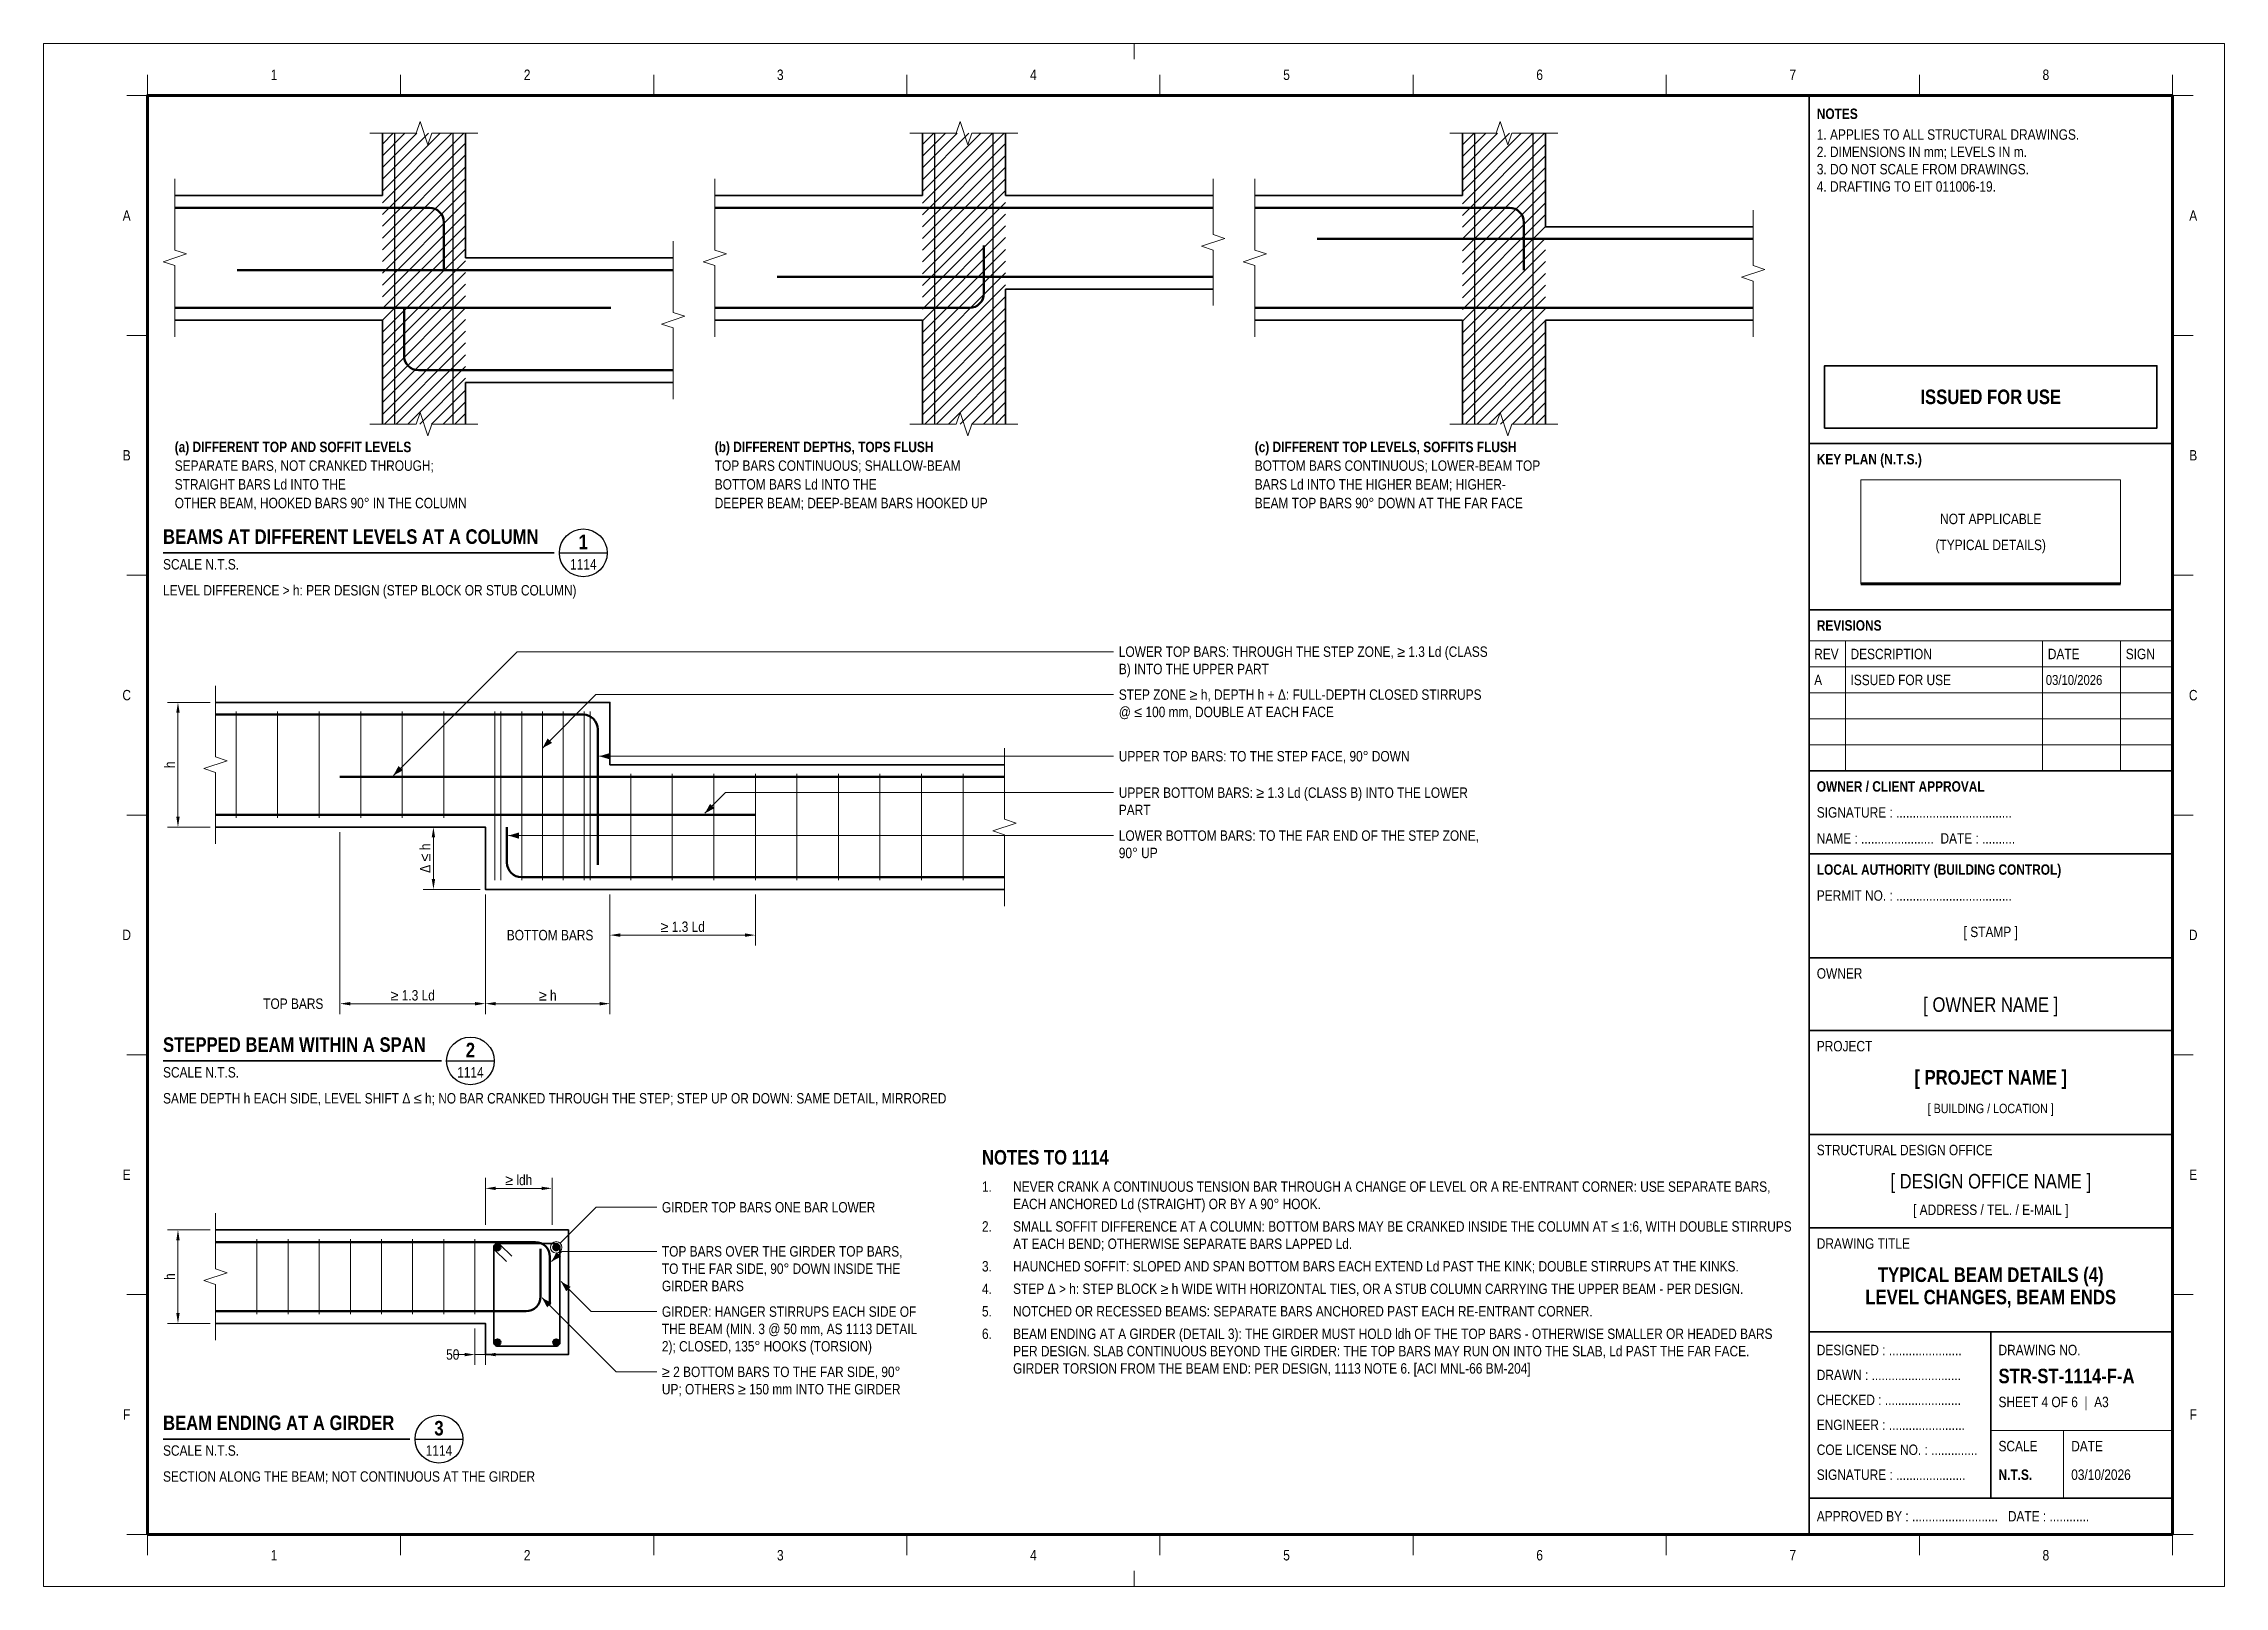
# Paper-space layout '1114' of a CAD drawing. Header units: millimetres. Extents: x 0 to 420, y 0 to 297.
# The model-space entities are those that its viewports show. They can reach past a viewport. Long polylines and large blocks are cut down to what shows.
import ezdxf
from ezdxf.enums import TextEntityAlignment as Align

# ---------------------------------------------------------------- set-up
doc = ezdxf.new("R2010")
doc.units = ezdxf.units.MM
doc.header["$LTSCALE"] = 3.75
doc.linetypes.add('HIDDEN', pattern=[9.525, 6.35, -3.175])
for name, color, linetype, lineweight in [('S-ANNO', 3, 'Continuous', 18), ('S-BREAK', 8, 'Continuous', 18), ('S-CONC', 4, 'Continuous', 35), ('S-DET', 7, 'Continuous', 18), ('S-DIMS', 2, 'Continuous', 18), ('S-FRAME', 10, 'Continuous', 70), ('S-HATCH', 9, 'Continuous', 13), ('S-REBR', 1, 'Continuous', 50), ('S-REBR-NF', 252, 'Continuous', 25), ('S-REBR-SEC', 30, 'Continuous', 35), ('S-STIR-ELEV', 8, 'HIDDEN', 18), ('S-SYMB', 6, 'Continuous', 25), ('S-TEXT', 7, 'Continuous', 18), ('S-TITLE', 4, 'Continuous', 35), ('S-TTLB', 4, 'Continuous', 35), ('S-TTLB-THIN', 8, 'Continuous', 18), ('S-ZONE', 8, 'Continuous', 18)]:
    doc.layers.add(name, color=color, linetype=linetype, lineweight=lineweight)
for name, color, linetype, lineweight, plot in [('S-SHEET', 9, 'Continuous', 13, False), ('S-TB-AREA', 9, 'Continuous', 13, False), ('S-VPORT', 9, 'Continuous', 13, False)]:
    doc.layers.add(name, color=color, linetype=linetype, lineweight=lineweight, plot=plot)
doc.styles.add('AN', font='ARIALN_0.TTF')
doc.styles.add('ANB', font='ARIALNB_0.TTF')
doc.dimstyles.new('EIT-25', dxfattribs={"dimscale": 25, "dimtxt": 2, "dimasz": 2, "dimexe": 2, "dimexo": 1, "dimgap": 0.6, "dimtad": 1, "dimdec": 0, "dimtxsty": 'AN', "dimcen": 2.5, "dimclrd": 2, "dimclre": 8, "dimclrt": 7, "dimazin": 3, "dimtfac": 1, "dimtmove": 1, "dimatfit": 3, "dimlwd": -1, "dimlwe": -1, "dimarcsym": 0})

# ---------------------------------------------------------------- blocks, each defined once
blk = doc.blocks.new('TB-A3-NRW')
at = {"layer": 'S-FRAME', "flags": 128}
blk.add_lwpolyline([(20, 10), (410, 10), (410, 287), (20, 287)], close=True, dxfattribs=at)
blk.add_lwpolyline([(350, 193), (400, 193)], dxfattribs=at)
at = {"layer": 'S-SHEET', "flags": 128}
blk.add_lwpolyline([(0, 0), (420, 0), (420, 297), (0, 297)], close=True, dxfattribs=at)
at = {"layer": 'S-TB-AREA', "flags": 128}
blk.add_lwpolyline([(20, 10), (340, 10), (340, 287), (20, 287)], close=True, dxfattribs=at)
at = {"layer": 'S-TITLE', "flags": 128}
blk.add_lwpolyline([(343, 223), (407, 223), (407, 235), (343, 235)], close=True, dxfattribs=at)
at = {"layer": 'S-TTLB'}
for p, q in [((340, 10), (340, 287)), ((340, 220), (410, 220)), ((340, 188), (410, 188)), ((340, 157), (410, 157)), ((340, 157), (410, 157)), ((340, 141), (410, 141)), ((340, 121), (410, 121)), ((340, 107), (410, 107)), ((340, 87), (410, 87)), ((340, 69), (410, 69)), ((340, 49), (410, 49)), ((375, 17), (375, 49)), ((340, 17), (410, 17))]:
    blk.add_line(p, q, dxfattribs=at)
at = {"layer": 'S-TTLB-THIN'}
for p, q in [((340, 182), (410, 182)), ((347, 157), (347, 182)), ((385, 157), (385, 182)), ((400, 157), (400, 182)), ((340, 177), (410, 177)), ((340, 172), (410, 172)), ((340, 167), (410, 167)), ((340, 162), (410, 162)), ((375, 30), (410, 30)), ((389, 17), (389, 30))]:
    blk.add_line(p, q, dxfattribs=at)
at = {"layer": 'S-TTLB-THIN', "flags": 128}
blk.add_lwpolyline([(350, 193), (400, 193), (400, 213), (350, 213)], close=True, dxfattribs=at)
at = {"layer": 'S-ZONE'}
for p, q in [((210, 297), (210, 294)), ((20, 287), (20, 291)), ((68.75, 287), (68.75, 291)), ((117.5, 287), (117.5, 291)), ((166.25, 287), (166.25, 291)), ((215, 287), (215, 291)), ((263.75, 287), (263.75, 291)), ((312.5, 287), (312.5, 291)), ((361.25, 287), (361.25, 291)), ((410, 287), (410, 291)), ((16, 287), (20, 287)), ((410, 287), (414, 287)), ((16, 240.83), (20, 240.83)), ((410, 240.83), (414, 240.83)), ((16, 194.67), (20, 194.67)), ((410, 194.67), (414, 194.67)), ((16, 148.5), (20, 148.5)), ((410, 148.5), (414, 148.5)), ((16, 102.33), (20, 102.33)), ((410, 102.33), (414, 102.33)), ((16, 56.17), (20, 56.17)), ((410, 56.17), (414, 56.17)), ((16, 10), (20, 10)), ((20, 10), (20, 6)), ((68.75, 10), (68.75, 6)), ((117.5, 10), (117.5, 6)), ((166.25, 10), (166.25, 6)), ((215, 10), (215, 6)), ((263.75, 10), (263.75, 6)), ((312.5, 10), (312.5, 6)), ((361.25, 10), (361.25, 6)), ((410, 10), (410, 6)), ((410, 10), (414, 10)), ((210, 0), (210, 3))]:
    blk.add_line(p, q, dxfattribs=at)
at = {"layer": 'S-TEXT'}
for s, style, p in [('NOTES', 'ANB', (341.5, 283.5)), ('KEY PLAN (N.T.S.)', 'ANB', (341.5, 217)), ('REVISIONS', 'ANB', (341.5, 185)), ('REV', 'AN', (341, 179.5)), ('DESCRIPTION', 'AN', (348, 179.5)), ('DATE', 'AN', (386, 179.5)), ('SIGN', 'AN', (401, 179.5)), ('OWNER / CLIENT APPROVAL', 'ANB', (341.5, 154)), ('SIGNATURE : ...................................', 'AN', (341.5, 149)), ('NAME : ......................  DATE : ..........', 'AN', (341.5, 144)), ('LOCAL AUTHORITY (BUILDING CONTROL)', 'ANB', (341.5, 138)), ('PERMIT NO. : ...................................', 'AN', (341.5, 133)), ('OWNER', 'AN', (341.5, 118)), ('PROJECT', 'AN', (341.5, 104)), ('STRUCTURAL DESIGN OFFICE', 'AN', (341.5, 84)), ('DRAWING TITLE', 'AN', (341.5, 66)), ('DESIGNED : ......................', 'AN', (341.5, 45.5)), ('DRAWING NO.', 'AN', (376.5, 45.5)), ('DRAWN : ...........................', 'AN', (341.5, 40.7)), ('CHECKED : .......................', 'AN', (341.5, 35.9)), ('ENGINEER : .......................', 'AN', (341.5, 31.1)), ('COE LICENSE NO. : ..............', 'AN', (341.5, 26.3)), ('SCALE', 'AN', (376.5, 27)), ('DATE', 'AN', (390.5, 27)), ('SIGNATURE : .....................', 'AN', (341.5, 21.5)), ('APPROVED BY : ..........................   DATE : ............', 'AN', (341.5, 13.5))]:
    blk.add_text(s, height=2, dxfattribs=dict(at, style=style)).set_placement(p, align=Align.MIDDLE_LEFT)
at = {"layer": 'S-TEXT', "style": 'AN'}
blk.add_text('[ STAMP ]', height=2, dxfattribs=at).set_placement((375, 126), align=Align.MIDDLE_CENTER)
at = {"layer": 'S-TEXT', "insert": (341.5, 280.5), "char_height": 2, "width": 67, "attachment_point": 1, "style": 'AN'}
blk.add_mtext('1. APPLIES TO ALL STRUCTURAL DRAWINGS.\\P2. DIMENSIONS IN mm; LEVELS IN m.\\P3. DO NOT SCALE FROM DRAWINGS.\\P4. DRAFTING TO EIT 011006-19.', dxfattribs=at)
at = {"layer": 'S-TEXT'}
for tag, height, style, p in [('STATUS_1', 2.8, 'ANB', (375, 231.2)), ('STATUS_2', 2.8, 'ANB', (375, 226.8)), ('KEYPLAN_1', 2, 'AN', (375, 205.5)), ('KEYPLAN_2', 2, 'AN', (375, 200.5)), ('OWNER', 2.8, 'AN', (375, 112)), ('PROJECT', 2.8, 'ANB', (375, 98)), ('LOCATION', 1.8, 'AN', (375, 92)), ('OFFICE', 2.8, 'AN', (375, 78)), ('OFFICE_ADDR', 2, 'AN', (375, 72.5)), ('TITLE_1', 2.8, 'ANB', (375, 60)), ('TITLE_2', 2.8, 'ANB', (375, 55.7)), ('TITLE_3', 2.8, 'ANB', (375, 51.4))]:
    blk.add_attdef(tag, text='', height=height, dxfattribs=dict(at, style=style)).set_placement(p, align=Align.MIDDLE_CENTER)
for tag, height, style, p in [('REV_1', 2, 'AN', (341, 174.5)), ('REV_1_DESC', 2, 'AN', (348, 174.5)), ('REV_1_DATE', 1.9, 'AN', (385.6, 174.5)), ('REV_2', 2, 'AN', (341, 169.5)), ('REV_2_DESC', 2, 'AN', (348, 169.5)), ('REV_2_DATE', 1.9, 'AN', (385.6, 169.5)), ('REV_3', 2, 'AN', (341, 164.5)), ('REV_3_DESC', 2, 'AN', (348, 164.5)), ('REV_3_DATE', 1.9, 'AN', (385.6, 164.5)), ('REV_4', 2, 'AN', (341, 159.5)), ('REV_4_DESC', 2, 'AN', (348, 159.5)), ('REV_4_DATE', 1.9, 'AN', (385.6, 159.5)), ('DWG_NO', 2.8, 'ANB', (376.5, 40.5)), ('SHEET', 2, 'AN', (376.5, 35.5)), ('SCALE', 2, 'ANB', (376.5, 21.5)), ('DATE', 2, 'AN', (390.5, 21.5))]:
    blk.add_attdef(tag, text='', height=height, dxfattribs=dict(at, style=style)).set_placement(p, align=Align.MIDDLE_LEFT)
at = {"layer": 'S-ZONE', "style": 'AN'}
for s, p in [('1', (44.38, 291)), ('2', (93.12, 291)), ('3', (141.88, 291)), ('4', (190.62, 291)), ('5', (239.38, 291)), ('6', (288.12, 291)), ('7', (336.88, 291)), ('8', (385.62, 291)), ('A', (16, 263.92)), ('A', (414, 263.92)), ('B', (16, 217.75)), ('B', (414, 217.75)), ('C', (16, 171.58)), ('C', (414, 171.58)), ('D', (16, 125.42)), ('D', (414, 125.42)), ('E', (16, 79.25)), ('E', (414, 79.25)), ('F', (16, 33.08)), ('F', (414, 33.08)), ('1', (44.38, 6)), ('2', (93.12, 6)), ('3', (141.88, 6)), ('4', (190.62, 6)), ('5', (239.38, 6)), ('6', (288.12, 6)), ('7', (336.88, 6)), ('8', (385.62, 6))]:
    blk.add_text(s, height=2, dxfattribs=at).set_placement(p, align=Align.MIDDLE_CENTER)
blk = doc.blocks.new('DET-1114-1', base_point=(-1056.25, -56920))
at = {"layer": 'S-HATCH'}
h = blk.add_hatch(dxfattribs=at)
h.set_pattern_fill('ANSI31', color=256, scale=12.59843)
h.paths.add_polyline_path([(0, -56500), (400, -56500), (400, -55100), (0, -55100)])
h = blk.add_hatch(dxfattribs=at)
h.set_pattern_fill('ANSI31', color=256, scale=12.59843)
h.paths.add_polyline_path([(2600, -56500), (3000, -56500), (3000, -55100), (2600, -55100)])
h = blk.add_hatch(dxfattribs=at)
h.set_pattern_fill('ANSI31', color=256, scale=12.59843)
h.paths.add_polyline_path([(5200, -56500), (5600, -56500), (5600, -55100), (5200, -55100)])
at = {"layer": 'S-BREAK', "flags": 128}
for points in [[(-60, -55100), (162.5, -55100), (181.25, -55043.75), (218.75, -55156.25), (237.5, -55100), (460, -55100)], [(2540, -55100), (2762.5, -55100), (2781.25, -55043.75), (2818.75, -55156.25), (2837.5, -55100), (3060, -55100)], [(5140, -55100), (5362.5, -55100), (5381.25, -55043.75), (5418.75, -55156.25), (5437.5, -55100), (5660, -55100)], [(-1000, -56080), (-1000, -55737.5), (-1056.25, -55718.75), (-943.75, -55681.25), (-1000, -55662.5), (-1000, -55320)], [(1600, -56080), (1600, -55737.5), (1543.75, -55718.75), (1656.25, -55681.25), (1600, -55662.5), (1600, -55320)], [(4000, -55930), (4000, -55662.5), (3943.75, -55643.75), (4056.25, -55606.25), (4000, -55587.5), (4000, -55320)], [(4200, -56080), (4200, -55737.5), (4143.75, -55718.75), (4256.25, -55681.25), (4200, -55662.5), (4200, -55320)], [(6600, -56080), (6600, -55812.5), (6543.75, -55793.75), (6656.25, -55756.25), (6600, -55737.5), (6600, -55470)], [(1400, -56380), (1400, -56037.5), (1343.75, -56018.75), (1456.25, -55981.25), (1400, -55962.5), (1400, -55620)], [(-60, -56500), (162.5, -56500), (181.25, -56443.75), (218.75, -56556.25), (237.5, -56500), (460, -56500)], [(2540, -56500), (2762.5, -56500), (2781.25, -56443.75), (2818.75, -56556.25), (2837.5, -56500), (3060, -56500)], [(5140, -56500), (5362.5, -56500), (5381.25, -56443.75), (5418.75, -56556.25), (5437.5, -56500), (5660, -56500)]]:
    blk.add_lwpolyline(points, dxfattribs=at)
at = {"layer": 'S-CONC'}
for p, q in [((0, -55400), (0, -55100)), ((400, -55700), (400, -55100)), ((2600, -55400), (2600, -55100)), ((3000, -55400), (3000, -55100)), ((5200, -55400), (5200, -55100)), ((5600, -55550), (5600, -55100)), ((-1000, -55400), (0, -55400)), ((1600, -55400), (2600, -55400)), ((3000, -55400), (4000, -55400)), ((4200, -55400), (5200, -55400)), ((5600, -55550), (6600, -55550)), ((400, -55700), (1400, -55700)), ((3000, -56500), (3000, -55850)), ((3000, -55850), (4000, -55850)), ((-1000, -56000), (0, -56000)), ((0, -56500), (0, -56000)), ((1600, -56000), (2600, -56000)), ((2600, -56500), (2600, -56000)), ((4200, -56000), (5200, -56000)), ((5200, -56500), (5200, -56000)), ((5600, -56500), (5600, -56000)), ((5600, -56000), (6600, -56000)), ((400, -56500), (400, -56300)), ((400, -56300), (1400, -56300))]:
    blk.add_line(p, q, dxfattribs=at)
at = {"layer": 'S-REBR', "flags": 128}
for points in [[(-1000, -55459), (226, -55459, -0.41421356), (296, -55529), (296, -55759)], [(4200, -55459), (5426, -55459, -0.41421356), (5496, -55529), (5496, -55759)], [(1600, -55941), (2826, -55941, 0.41421356), (2896, -55871), (2896, -55641)], [(1400, -56241), (174, -56241, -0.41421356), (104, -56171), (104, -55941)]]:
    blk.add_lwpolyline(points, format="xyb", dxfattribs=at)
for points in [[(1600, -55459), (4000, -55459)], [(6600, -55609), (4500, -55609)], [(1400, -55759), (-700, -55759)], [(4000, -55791), (1900, -55791)], [(-1000, -55941), (1100, -55941)], [(4200, -55941), (6600, -55941)]]:
    blk.add_lwpolyline(points, dxfattribs=at)
at = {"layer": 'S-REBR-NF', "flags": 128}
for points in [[(59, -56500), (59, -55100)], [(341, -56500), (341, -55100)], [(2659, -56500), (2659, -55100)], [(2941, -56500), (2941, -55100)], [(5259, -56500), (5259, -55100)], [(5541, -56500), (5541, -55100)]]:
    blk.add_lwpolyline(points, dxfattribs=at)
at = {"layer": 'S-TEXT'}
for s, style, p in [('(a) DIFFERENT TOP AND SOFFIT LEVELS', 'ANB', (-1000, -56650)), ('(b) DIFFERENT DEPTHS, TOPS FLUSH', 'ANB', (1600, -56650)), ('(c) DIFFERENT TOP LEVELS, SOFFITS FLUSH', 'ANB', (4200, -56650)), ('SEPARATE BARS, NOT CRANKED THROUGH;', 'AN', (-1000, -56740)), ('TOP BARS CONTINUOUS; SHALLOW-BEAM', 'AN', (1600, -56740)), ('BOTTOM BARS CONTINUOUS; LOWER-BEAM TOP', 'AN', (4200, -56740)), ('STRAIGHT BARS Ld INTO THE', 'AN', (-1000, -56830)), ('BOTTOM BARS Ld INTO THE', 'AN', (1600, -56830)), ('BARS Ld INTO THE HIGHER BEAM; HIGHER-', 'AN', (4200, -56830)), ('OTHER BEAM, HOOKED BARS 90° IN THE COLUMN', 'AN', (-1000, -56920)), ('DEEPER BEAM; DEEP-BEAM BARS HOOKED UP', 'AN', (1600, -56920)), ('BEAM TOP BARS 90° DOWN AT THE FAR FACE', 'AN', (4200, -56920))]:
    blk.add_text(s, height=50, dxfattribs=dict(at, style=style)).set_placement(p, align=Align.BOTTOM_LEFT)
blk = doc.blocks.new('VT-1114-1', base_point=(23, 190.19))
at = {"layer": 'S-SYMB'}
blk.add_line((99.34, 198.95), (108.54, 198.95), dxfattribs=at)
blk.add_circle((103.94, 198.95), 4.6, dxfattribs=at)
at = {"layer": 'S-TITLE'}
blk.add_line((23, 198.95), (98.34, 198.95), dxfattribs=at)
at = {"layer": 'S-TEXT'}
for s, height, style, p in [('1', 2.8, 'ANB', (103.94, 201.05)), ('1114', 2, 'AN', (103.94, 196.75))]:
    blk.add_text(s, height=height, dxfattribs=dict(at, style=style)).set_placement(p, align=Align.MIDDLE_CENTER)
at = {"layer": 'S-TEXT', "style": 'AN'}
for s, p in [('SCALE N.T.S.', (23, 197.75)), ('LEVEL DIFFERENCE > h: PER DESIGN (STEP BLOCK OR STUB COLUMN)', (23, 192.75))]:
    blk.add_text(s, height=2, dxfattribs=at).set_placement(p, align=Align.TOP_LEFT)
at = {"layer": 'S-TITLE', "style": 'ANB'}
blk.add_text('BEAMS AT DIFFERENT LEVELS AT A COLUMN', height=2.8, dxfattribs=at).set_placement((23, 199.85), align=Align.BOTTOM_LEFT)
blk = doc.blocks.new('VT-1114-2', base_point=(23, 92.41))
at = {"layer": 'S-SYMB'}
blk.add_line((77.6, 101.17), (86.8, 101.17), dxfattribs=at)
blk.add_circle((82.2, 101.17), 4.6, dxfattribs=at)
at = {"layer": 'S-TITLE'}
blk.add_line((23, 101.17), (76.6, 101.17), dxfattribs=at)
at = {"layer": 'S-TEXT'}
for s, height, style, p in [('2', 2.8, 'ANB', (82.2, 103.27)), ('1114', 2, 'AN', (82.2, 98.97))]:
    blk.add_text(s, height=height, dxfattribs=dict(at, style=style)).set_placement(p, align=Align.MIDDLE_CENTER)
at = {"layer": 'S-TEXT', "style": 'AN'}
for s, p in [('SCALE N.T.S.', (23, 99.97)), ('SAME DEPTH h EACH SIDE, LEVEL SHIFT Δ ≤ h; NO BAR CRANKED THROUGH THE STEP; STEP UP OR DOWN: SAME DETAIL, MIRRORED', (23, 94.97))]:
    blk.add_text(s, height=2, dxfattribs=at).set_placement(p, align=Align.TOP_LEFT)
at = {"layer": 'S-TITLE', "style": 'ANB'}
blk.add_text('STEPPED BEAM WITHIN A SPAN', height=2.8, dxfattribs=at).set_placement((23, 102.07), align=Align.BOTTOM_LEFT)
blk = doc.blocks.new('VT-1114-3', base_point=(23, 19.6))
at = {"layer": 'S-SYMB'}
blk.add_line((71.54, 28.35), (80.74, 28.35), dxfattribs=at)
blk.add_circle((76.14, 28.35), 4.6, dxfattribs=at)
at = {"layer": 'S-TITLE'}
blk.add_line((23, 28.35), (70.54, 28.35), dxfattribs=at)
at = {"layer": 'S-TEXT'}
for s, height, style, p in [('3', 2.8, 'ANB', (76.14, 30.45)), ('1114', 2, 'AN', (76.14, 26.15))]:
    blk.add_text(s, height=height, dxfattribs=dict(at, style=style)).set_placement(p, align=Align.MIDDLE_CENTER)
at = {"layer": 'S-TEXT', "style": 'AN'}
for s, p in [('SCALE N.T.S.', (23, 27.15)), ('SECTION ALONG THE BEAM; NOT CONTINUOUS AT THE GIRDER', (23, 22.15))]:
    blk.add_text(s, height=2, dxfattribs=at).set_placement(p, align=Align.TOP_LEFT)
at = {"layer": 'S-TITLE', "style": 'ANB'}
blk.add_text('BEAM ENDING AT A GIRDER', height=2.8, dxfattribs=at).set_placement((23, 29.25), align=Align.BOTTOM_LEFT)
blk = doc.blocks.new('NOTES-1114-1', base_point=(180.73, 40.37))
at = {"layer": 'S-TEXT', "style": 'AN'}
for s, p in [('1.', (180.73, 75.37)), ('NEVER CRANK A CONTINUOUS TENSION BAR THROUGH A CHANGE OF LEVEL OR A RE-ENTRANT CORNER: USE SEPARATE BARS,', (186.73, 75.37)), ('EACH ANCHORED Ld (STRAIGHT) OR BY A 90° HOOK.', (186.73, 72.03)), ('2.', (180.73, 67.7)), ('SMALL SOFFIT DIFFERENCE AT A COLUMN: BOTTOM BARS MAY BE CRANKED INSIDE THE COLUMN AT ≤ 1:6, WITH DOUBLE STIRRUPS', (186.73, 67.7)), ('AT EACH BEND; OTHERWISE SEPARATE BARS LAPPED Ld.', (186.73, 64.37)), ('3.', (180.73, 60.03)), ('HAUNCHED SOFFIT: SLOPED AND SPAN BOTTOM BARS EACH EXTEND Ld PAST THE KINK; DOUBLE STIRRUPS AT THE KINKS.', (186.73, 60.03)), ('4.', (180.73, 55.7)), ('STEP Δ > h: STEP BLOCK ≥ h WIDE WITH HORIZONTAL TIES, OR A STUB COLUMN CARRYING THE UPPER BEAM - PER DESIGN.', (186.73, 55.7)), ('5.', (180.73, 51.37)), ('NOTCHED OR RECESSED BEAMS: SEPARATE BARS ANCHORED PAST EACH RE-ENTRANT CORNER.', (186.73, 51.37)), ('6.', (180.73, 47.03)), ('BEAM ENDING AT A GIRDER (DETAIL 3): THE GIRDER MUST HOLD ldh OF THE TOP BARS - OTHERWISE SMALLER OR HEADED BARS', (186.73, 47.03)), ('PER DESIGN. SLAB CONTINUOUS BEYOND THE GIRDER: THE TOP BARS MAY RUN ON INTO THE SLAB, Ld PAST THE FAR FACE.', (186.73, 43.7)), ('GIRDER TORSION FROM THE BEAM END: PER DESIGN, 1113 NOTE 6. [ACI MNL-66 BM-204]', (186.73, 40.37))]:
    blk.add_text(s, height=2, dxfattribs=at).set_placement(p, align=Align.BOTTOM_LEFT)
at = {"layer": 'S-TITLE', "style": 'ANB'}
blk.add_text('NOTES TO 1114', height=2.8, dxfattribs=at).set_placement((180.73, 80.37), align=Align.BOTTOM_LEFT)
blk = doc.blocks.new('DET-1114-2', base_point=(-2151.9, -64925.4))
at = {"layer": 'S-ANNO', "flags": 128}
for points in [[(-1042.8, -63751.8), (-446.8, -63155.8), (2350, -63155.8), (2425, -63155.8)], [(-325, -63620), (-67.5, -63362.5), (2350, -63362.5), (2425, -63362.5)], [(-51.2, -63659), (2350, -63659), (2425, -63659)], [(457.2, -63933.8), (556.7, -63834.3), (2350, -63834.3), (2425, -63834.3)], [(-488.2, -64041), (2350, -64041), (2425, -64041)]]:
    blk.add_lwpolyline(points, dxfattribs=at)
at = {"layer": 'S-ANNO'}
for points in [[(-325, -63620), (-279, -63595.3), (-300.3, -63574)], [(-1042.8, -63751.8), (-996.8, -63727), (-1018, -63705.8)], [(-51.2, -63659), (-1.2, -63674), (-1.2, -63644)], [(457.2, -63933.8), (503.2, -63909), (482, -63887.8)], [(-488.2, -64041), (-438.2, -64056), (-438.2, -64026)]]:
    blk.add_solid(points, dxfattribs=at)
at = {"layer": 'S-BREAK', "flags": 128}
for points in [[(-1900, -64080), (-1900, -63737.5), (-1956.2, -63718.8), (-1843.8, -63681.2), (-1900, -63662.5), (-1900, -63320)], [(1900, -64380), (1900, -64037.5), (1843.8, -64018.8), (1956.2, -63981.2), (1900, -63962.5), (1900, -63620)]]:
    blk.add_lwpolyline(points, dxfattribs=at)
at = {"layer": 'S-CONC', "flags": 128}
for points in [[(-1900, -63400), (0, -63400), (0, -63700), (1900, -63700)], [(-1900, -64000), (-600, -64000), (-600, -64300), (1900, -64300)]]:
    blk.add_lwpolyline(points, dxfattribs=at)
at = {"layer": 'S-REBR', "flags": 128}
for points in [[(-1900, -63459), (-129, -63459, -0.4142136), (-59, -63529), (-59, -64181)], [(1900, -64241), (-426, -64241, -0.4142136), (-496, -64171), (-496, -64001)]]:
    blk.add_lwpolyline(points, format="xyb", dxfattribs=at)
for points in [[(1900, -63759), (-1300, -63759)], [(-1900, -63941), (700, -63941)]]:
    blk.add_lwpolyline(points, dxfattribs=at)
at = {"layer": 'S-STIR-ELEV'}
for p, q in [((-1800, -63955.5), (-1800, -63444.5)), ((-1600, -63955.5), (-1600, -63444.5)), ((-1400, -63955.5), (-1400, -63444.5)), ((-1200, -63955.5), (-1200, -63444.5)), ((-1000, -63955.5), (-1000, -63444.5)), ((-800, -63955.5), (-800, -63444.5)), ((-555, -64255.5), (-555, -63444.5)), ((-525, -64255.5), (-525, -63444.5)), ((-425, -64255.5), (-425, -63444.5)), ((-325, -64255.5), (-325, -63444.5)), ((-225, -64255.5), (-225, -63444.5)), ((-125, -64255.5), (-125, -63444.5)), ((-95, -64255.5), (-95, -63444.5)), ((100, -64255.5), (100, -63744.5)), ((300, -64255.5), (300, -63744.5)), ((500, -64255.5), (500, -63744.5)), ((700, -64255.5), (700, -63744.5)), ((900, -64255.5), (900, -63744.5)), ((1100, -64255.5), (1100, -63744.5)), ((1300, -64255.5), (1300, -63744.5)), ((1500, -64255.5), (1500, -63744.5)), ((1700, -64255.5), (1700, -63744.5))]:
    blk.add_line(p, q, dxfattribs=at)
at = {"layer": 'S-TEXT', "style": 'AN'}
for s, p in [('BOTTOM BARS', (-80, -64520)), ('TOP BARS', (-1380, -64850))]:
    blk.add_text(s, height=50, dxfattribs=at).set_placement(p, align=Align.MIDDLE_RIGHT)
at = {"layer": 'S-TEXT', "char_height": 50, "attachment_point": 1, "style": 'AN'}
for s, insert, width in [('LOWER TOP BARS: THROUGH THE STEP ZONE, ≥ 1.3 Ld (CLASS\\PB) INTO THE UPPER PART', (2450, -63130.8), 1859.671), ('STEP ZONE ≥ h, DEPTH h + Δ: FULL-DEPTH CLOSED STIRRUPS\\P@ ≤ 100 mm, DOUBLE AT EACH FACE', (2450, -63337.5), 1829.024), ('UPPER TOP BARS: TO THE STEP FACE, 90° DOWN', (2450, -63634), 1468.11), ('UPPER BOTTOM BARS: ≥ 1.3 Ld (CLASS B) INTO THE LOWER\\PPART', (2450, -63809.3), 1760.388), ('LOWER BOTTOM BARS: TO THE FAR END OF THE STEP ZONE,\\P90° UP', (2450, -64016), 1816.325)]:
    blk.add_mtext(s, dxfattribs=dict(at, insert=insert, width=width))
at = {"layer": 'S-DIMS'}
for base, p1, p2, text in [((-2080, -64000), (-1900, -64000), (-1900, -63400), 'h'), ((-850, -64300), (-600, -64300), (-600, -64000), 'Δ ≤ h')]:
    blk.add_linear_dim(base=base, p1=p1, p2=p2, angle=90, text=text, dimstyle='EIT-25', dxfattribs=at).render()
for base, p1, p2, text in [((-1300, -64850), (-1300, -64000), (-600, -64300), '≥ 1.3 Ld'), ((-600, -64850), (-600, -64300), (0, -64300), '≥ h'), ((0, -64520), (0, -64300), (700, -64300), '≥ 1.3 Ld')]:
    blk.add_linear_dim(base=base, p1=p1, p2=p2, text=text, dimstyle='EIT-25', dxfattribs=at).render()
blk = doc.blocks.new('DET-1114-3', base_point=(-1551.9, -72206.6))
at = {"layer": 'S-REBR'}
h = blk.add_hatch(color=256, dxfattribs=at)
h.dxf.hatch_style = 1
edge = h.paths.add_edge_path()
edge.add_arc((59, -71484), 13.8, 0, 360)
h = blk.add_hatch(color=256, dxfattribs=at)
h.dxf.hatch_style = 1
edge = h.paths.add_edge_path()
edge.add_arc((341, -71484), 13.8, 0, 360)
h = blk.add_hatch(color=256, dxfattribs=at)
h.dxf.hatch_style = 1
edge = h.paths.add_edge_path()
edge.add_arc((59, -71941), 13.8, 0, 360)
h = blk.add_hatch(color=256, dxfattribs=at)
h.dxf.hatch_style = 1
edge = h.paths.add_edge_path()
edge.add_arc((341, -71941), 13.8, 0, 360)
at = {"layer": 'S-ANNO', "flags": 128}
for points in [[(360.4, -71464.6), (534, -71291), (750, -71291), (825, -71291)], [(318.2, -71552.8), (367.8, -71503.2), (750, -71503.2), (825, -71503.2)], [(364.5, -71649), (508.8, -71793.2), (750, -71793.2), (825, -71793.2)], [(272.9, -71726.9), (629.2, -72083.2), (750, -72083.2), (825, -72083.2)]]:
    blk.add_lwpolyline(points, dxfattribs=at)
at = {"layer": 'S-ANNO'}
blk.add_circle((341, -71484), 27.5, dxfattribs=at)
for points in [[(318.2, -71552.8), (364.2, -71528), (343, -71506.8)], [(364.5, -71649), (389.3, -71695), (410.5, -71673.8)], [(272.9, -71726.9), (297.6, -71772.9), (318.9, -71751.6)]]:
    blk.add_solid(points, dxfattribs=at)
at = {"layer": 'S-BREAK', "flags": 128}
blk.add_lwpolyline([(-1300, -71930), (-1300, -71662.5), (-1356.2, -71643.8), (-1243.8, -71606.2), (-1300, -71587.5), (-1300, -71320)], dxfattribs=at)
at = {"layer": 'S-CONC', "flags": 128}
blk.add_lwpolyline([(-1300, -71850), (0, -71850), (0, -72000), (400, -72000), (400, -71400), (-1300, -71400)], dxfattribs=at)
at = {"layer": 'S-REBR', "flags": 128}
for points in [[(-1300, -71459), (241, -71459, -0.4142136), (311, -71529), (311, -71759)], [(-1300, -71791), (196, -71791, 0.4142136), (266, -71721), (266, -71491)]]:
    blk.add_lwpolyline(points, format="xyb", dxfattribs=at)
at = {"layer": 'S-REBR'}
for centre in [(59, -71484), (341, -71484), (59, -71941), (341, -71941)]:
    blk.add_circle(centre, 13.8, dxfattribs=at)
at = {"layer": 'S-REBR-SEC', "flags": 128}
blk.add_lwpolyline([(127.8, -71527), (71.9, -71471.1, 0.6681786), (40.8, -71484), (40.8, -71941, 0.4142136), (59, -71959.2), (341, -71959.2, 0.4142136), (359.2, -71941), (359.2, -71484, 0.4142136), (341, -71465.8), (59, -71465.8, 0.6681786), (46.1, -71496.9), (102, -71552.8)], format="xyb", dxfattribs=at)
at = {"layer": 'S-STIR-ELEV'}
for p, q in [((-1100, -71805.5), (-1100, -71444.5)), ((-950, -71805.5), (-950, -71444.5)), ((-800, -71805.5), (-800, -71444.5)), ((-650, -71805.5), (-650, -71444.5)), ((-500, -71805.5), (-500, -71444.5)), ((-350, -71805.5), (-350, -71444.5)), ((-200, -71805.5), (-200, -71444.5)), ((-50, -71805.5), (-50, -71444.5))]:
    blk.add_line(p, q, dxfattribs=at)
at = {"layer": 'S-TEXT', "char_height": 50, "attachment_point": 1, "style": 'AN'}
for s, insert, width in [('GIRDER TOP BARS ONE BAR LOWER', (850, -71266), 1081.55), ('TOP BARS OVER THE GIRDER TOP BARS,\\PTO THE FAR SIDE, 90° DOWN INSIDE THE\\PGIRDER BARS', (850, -71478.2), 1217.297), ('GIRDER: HANGER STIRRUPS EACH SIDE OF\\PTHE BEAM (MIN. 3 @ 50 mm, AS 1113 DETAIL\\P2); CLOSED, 135° HOOKS (TORSION)', (850, -71768.2), 1291.218), ('≥ 2 BOTTOM BARS TO THE FAR SIDE, 90°\\PUP; OTHERS ≥ 150 mm INTO THE GIRDER', (850, -72058.2), 1207.471)]:
    blk.add_mtext(s, dxfattribs=dict(at, insert=insert, width=width))
at = {"layer": 'S-DIMS'}
blk.add_linear_dim(base=(0, -71200), p1=(0, -71400), p2=(321, -71400), text='≥ ldh', dimstyle='EIT-25', dxfattribs=at).render()
blk.add_linear_dim(base=(-1480, -71850), p1=(-1300, -71850), p2=(-1300, -71400), angle=90, text='h', dimstyle='EIT-25', dxfattribs=at).render()
blk.add_linear_dim(base=(-50, -72000), p1=(-50, -71850), p2=(0, -71850), location=(-156.9, -72000), text='50', dimstyle='EIT-25', override={"dimtmove": 2}, dxfattribs=at).render()

msp = doc.modelspace()

# ---------------------------------------------------------------- linework, layer by layer
at = {"layer": 'S-SHEET', "flags": 128}
msp.add_lwpolyline([(34500, 0), (45000, 0), (45000, 7425), (34500, 7425)], close=True, dxfattribs=at)
at = {"layer": 'S-TB-AREA', "flags": 128}
msp.add_lwpolyline([(35000, 250), (43000, 250), (43000, 7175), (35000, 7175)], close=True, dxfattribs=at)

# ---------------------------------------------------------------- block references
at = {"layer": 'S-DET', "zscale": 25}
for name, p in [('DET-1114-1', (35075, 5174)), ('DET-1114-2', (35075, 2729)), ('DET-1114-3', (35075, 909))]:
    msp.add_blockref(name, p, dxfattribs=at)
at = {"layer": 'S-TEXT', "xscale": 25, "yscale": 25, "zscale": 25}
for name, p in [('VT-1114-1', (35075, 4755)), ('VT-1114-2', (35075, 2310)), ('NOTES-1114-1', (39018, 1009)), ('VT-1114-3', (35075, 490))]:
    msp.add_blockref(name, p, dxfattribs=at)

psp = doc.layouts.new('1114')

# ---------------------------------------------------------------- block references
at = {"layer": 'S-TTLB'}
ref = psp.add_blockref('TB-A3-NRW', (0, 0), dxfattribs=at)
ref.add_attrib('DWG_NO', 'STR-ST-1114-F-A', dxfattribs={"layer": 'S-TEXT', "height": 2.8, "style": 'ANB'}).set_placement((376.5, 40.5), align=Align.MIDDLE_LEFT)
ref.add_attrib('SHEET', 'SHEET 4 OF 6  |  A3', dxfattribs={"layer": 'S-TEXT', "height": 2, "style": 'AN'}).set_placement((376.5, 35.5), align=Align.MIDDLE_LEFT)
ref.add_attrib('SCALE', 'N.T.S.', dxfattribs={"layer": 'S-TEXT', "height": 2, "style": 'ANB'}).set_placement((376.5, 21.5), align=Align.MIDDLE_LEFT)
ref.add_attrib('DATE', '03/10/2026', dxfattribs={"layer": 'S-TEXT', "height": 2, "style": 'AN'}).set_placement((390.5, 21.5), align=Align.MIDDLE_LEFT)
ref.add_attrib('TITLE_1', 'TYPICAL BEAM DETAILS (4)', dxfattribs={"layer": 'S-TEXT', "height": 2.8, "style": 'ANB'}).set_placement((375, 60), align=Align.MIDDLE_CENTER)
ref.add_attrib('TITLE_2', 'LEVEL CHANGES, BEAM ENDS', dxfattribs={"layer": 'S-TEXT', "height": 2.8, "style": 'ANB'}).set_placement((375, 55.7), align=Align.MIDDLE_CENTER)
ref.add_attrib('OFFICE', '[ DESIGN OFFICE NAME ]', dxfattribs={"layer": 'S-TEXT', "height": 2.8, "style": 'AN'}).set_placement((375, 78), align=Align.MIDDLE_CENTER)
ref.add_attrib('OFFICE_ADDR', '[ ADDRESS / TEL. / E-MAIL ]', dxfattribs={"layer": 'S-TEXT', "height": 2, "style": 'AN'}).set_placement((375, 72.5), align=Align.MIDDLE_CENTER)
ref.add_attrib('PROJECT', '[ PROJECT NAME ]', dxfattribs={"layer": 'S-TEXT', "height": 2.8, "style": 'ANB'}).set_placement((375, 98), align=Align.MIDDLE_CENTER)
ref.add_attrib('LOCATION', '[ BUILDING / LOCATION ]', dxfattribs={"layer": 'S-TEXT', "height": 1.8, "style": 'AN'}).set_placement((375, 92), align=Align.MIDDLE_CENTER)
ref.add_attrib('OWNER', '[ OWNER NAME ]', dxfattribs={"layer": 'S-TEXT', "height": 2.8, "style": 'AN'}).set_placement((375, 112), align=Align.MIDDLE_CENTER)
ref.add_attrib('REV_1', 'A', dxfattribs={"layer": 'S-TEXT', "height": 2, "style": 'AN'}).set_placement((341, 174.5), align=Align.MIDDLE_LEFT)
ref.add_attrib('REV_1_DESC', 'ISSUED FOR USE', dxfattribs={"layer": 'S-TEXT', "height": 2, "style": 'AN'}).set_placement((348, 174.5), align=Align.MIDDLE_LEFT)
ref.add_attrib('REV_1_DATE', '03/10/2026', dxfattribs={"layer": 'S-TEXT', "height": 1.9, "style": 'AN'}).set_placement((385.6, 174.5), align=Align.MIDDLE_LEFT)
ref.add_attrib('KEYPLAN_1', 'NOT APPLICABLE', dxfattribs={"layer": 'S-TEXT', "height": 2, "style": 'AN'}).set_placement((375, 205.5), align=Align.MIDDLE_CENTER)
ref.add_attrib('KEYPLAN_2', '(TYPICAL DETAILS)', dxfattribs={"layer": 'S-TEXT', "height": 2, "style": 'AN'}).set_placement((375, 200.5), align=Align.MIDDLE_CENTER)
ref.add_attrib('STATUS_1', 'ISSUED FOR USE', dxfattribs={"layer": 'S-TEXT', "height": 2.8, "style": 'ANB'}).set_placement((375, 229), align=Align.MIDDLE_CENTER)

# ---------------------------------------------------------------- viewports
at = {"layer": 'S-VPORT'}
psp.add_viewport(center=(210, 148.5), size=(420, 297), view_center_point=(39750, 3712.5), view_height=7425, dxfattribs=at)

doc.saveas('drawing.dxf')
